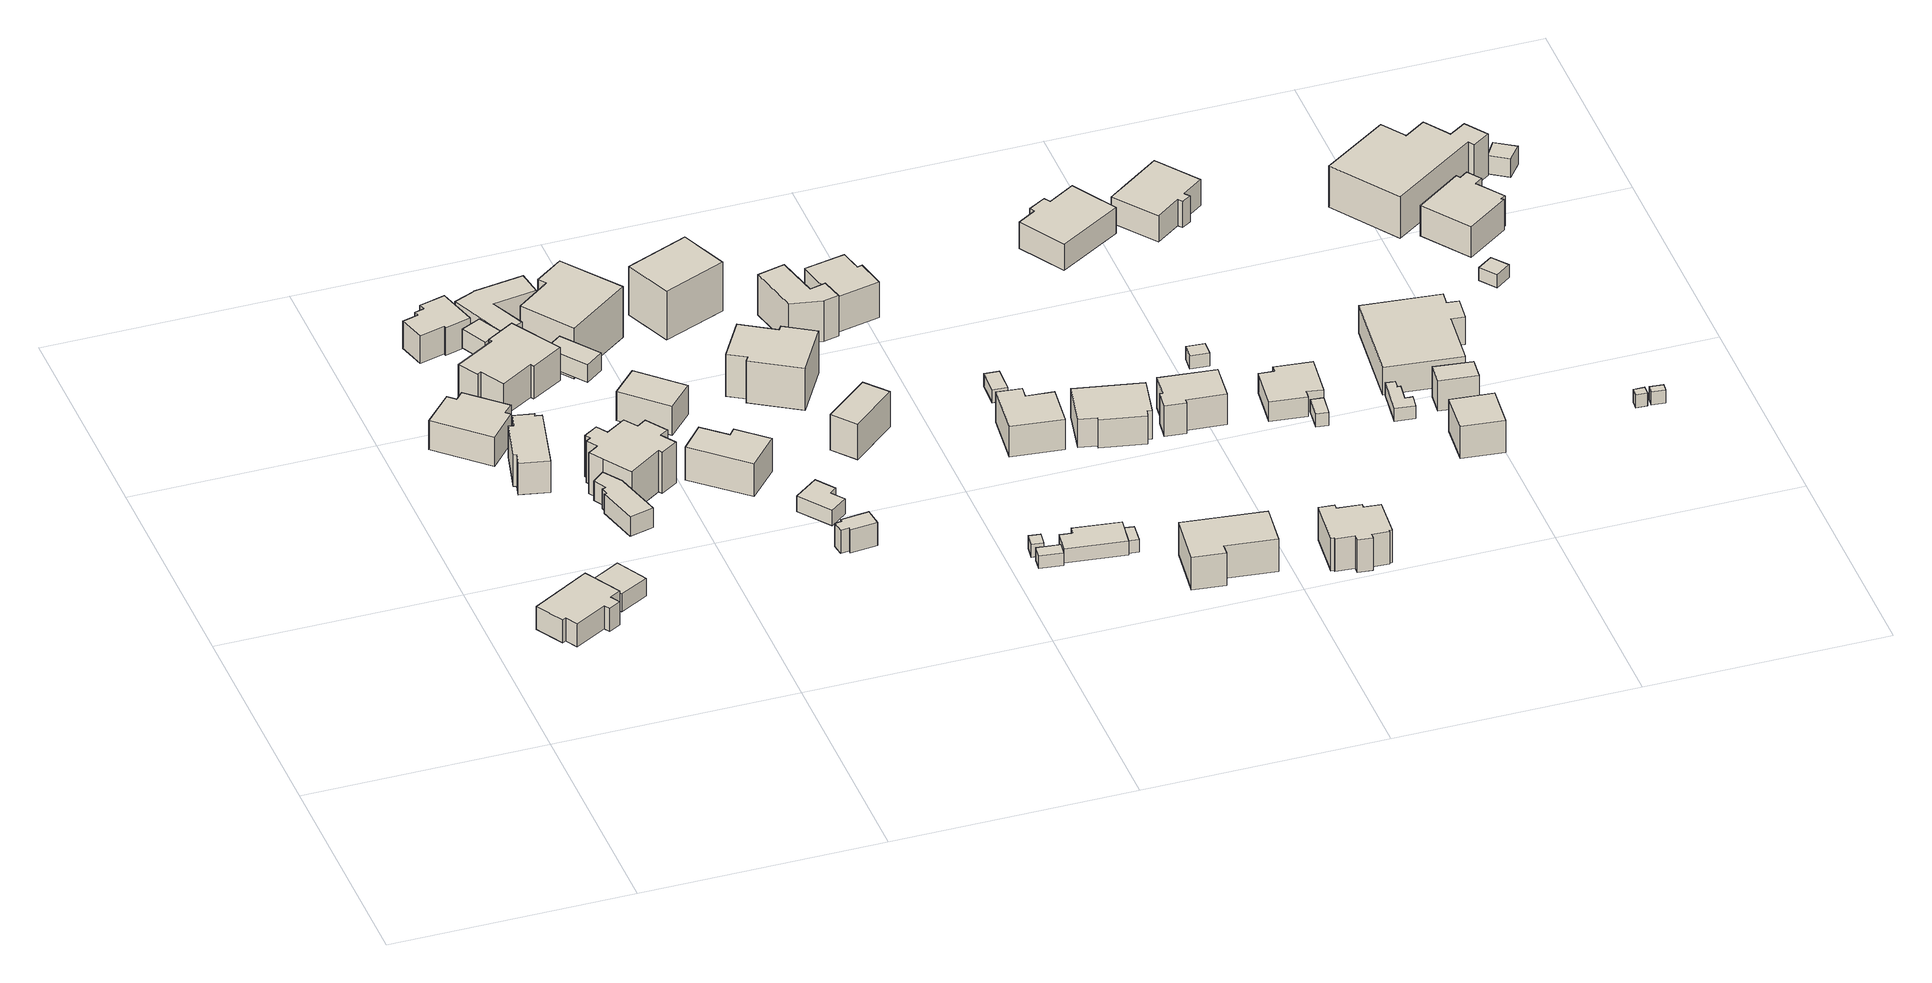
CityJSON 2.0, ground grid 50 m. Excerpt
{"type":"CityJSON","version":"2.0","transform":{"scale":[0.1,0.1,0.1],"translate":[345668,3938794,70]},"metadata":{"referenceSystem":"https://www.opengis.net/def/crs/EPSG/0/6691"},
"CityObjects":{
"building1":{"type":"Building","attributes":{"usage":"411","measuredHeight":6.9,"storeysAboveGround":1,"BuildingIDAttribute.prefecture":"14","BuildingIDAttribute.city":"14151","BuildingDetailAttribute.totalFloorArea":132.06,"BuildingDetailAttribute.buildingFootprintArea":132.06,"BuildingDetailAttribute.buildingStructureType":"601","BuildingDetailAttribute.buildingStructureOrgType":"1","BuildingDetailAttribute.orgUsage":"10","BuildingDetailAttribute.surveyYear":2015},"geometry":[{"type":"Solid","lod":"1","boundaries":[[[[0,1,2,3,4,5,6,7,8,9]],[[8,10,11,9]],[[7,12,10,8]],[[6,13,12,7]],[[5,14,13,6]],[[4,15,14,5]],[[3,16,15,4]],[[2,17,16,3]],[[1,18,17,2]],[[0,19,18,1]],[[9,11,19,0]],[[10,12,13,14,15,16,17,18,19,11]]]]}]},
"building2":{"type":"Building","attributes":{"usage":"411","measuredHeight":4.8,"storeysAboveGround":1,"BuildingIDAttribute.prefecture":"14","BuildingIDAttribute.city":"14151","BuildingDetailAttribute.totalFloorArea":54.46,"BuildingDetailAttribute.buildingFootprintArea":54.46,"BuildingDetailAttribute.buildingStructureType":"601","BuildingDetailAttribute.buildingStructureOrgType":"1","BuildingDetailAttribute.orgUsage":"10","BuildingDetailAttribute.surveyYear":2015},"geometry":[{"type":"Solid","lod":"1","boundaries":[[[[20,21,22,23]],[[22,24,25,23]],[[21,26,24,22]],[[20,27,26,21]],[[23,25,27,20]],[[24,26,27,25]]]]}]},
"building3":{"type":"Building","attributes":{"usage":"411","measuredHeight":8.1,"storeysAboveGround":1,"BuildingIDAttribute.prefecture":"14","BuildingIDAttribute.city":"14151","BuildingDetailAttribute.totalFloorArea":134.71,"BuildingDetailAttribute.buildingFootprintArea":134.71,"BuildingDetailAttribute.buildingStructureType":"601","BuildingDetailAttribute.buildingStructureOrgType":"1","BuildingDetailAttribute.orgUsage":"10","BuildingDetailAttribute.surveyYear":2015},"geometry":[{"type":"Solid","lod":"1","boundaries":[[[[28,29,30,31,32,33,34,35]],[[34,36,37,35]],[[33,38,36,34]],[[32,39,38,33]],[[31,40,39,32]],[[30,41,40,31]],[[29,42,41,30]],[[28,43,42,29]],[[35,37,43,28]],[[36,38,39,40,41,42,43,37]]]]}]},
"building4":{"type":"Building","attributes":{"usage":"411","measuredHeight":7.9,"storeysAboveGround":1,"BuildingIDAttribute.prefecture":"14","BuildingIDAttribute.city":"14151","BuildingDetailAttribute.totalFloorArea":97.53,"BuildingDetailAttribute.buildingFootprintArea":97.53,"BuildingDetailAttribute.buildingStructureType":"601","BuildingDetailAttribute.buildingStructureOrgType":"1","BuildingDetailAttribute.orgUsage":"10","BuildingDetailAttribute.surveyYear":2015},"geometry":[{"type":"Solid","lod":"1","boundaries":[[[[44,45,46,47,48,49,50,51,52,53]],[[52,54,55,53]],[[51,56,54,52]],[[50,57,56,51]],[[49,58,57,50]],[[48,59,58,49]],[[47,60,59,48]],[[46,61,60,47]],[[45,62,61,46]],[[44,63,62,45]],[[53,55,63,44]],[[54,56,57,58,59,60,61,62,63,55]]]]}]},
"building5":{"type":"Building","attributes":{"usage":"411","measuredHeight":5.4,"storeysAboveGround":2,"BuildingIDAttribute.prefecture":"14","BuildingIDAttribute.city":"14151","BuildingDetailAttribute.totalFloorArea":112.22,"BuildingDetailAttribute.buildingFootprintArea":56.11,"BuildingDetailAttribute.buildingStructureType":"601","BuildingDetailAttribute.buildingStructureOrgType":"1","BuildingDetailAttribute.orgUsage":"10","BuildingDetailAttribute.surveyYear":2015},"geometry":[{"type":"Solid","lod":"1","boundaries":[[[[64,65,66,67,68,69,70,71,72,73]],[[72,74,75,73]],[[71,76,74,72]],[[70,77,76,71]],[[69,78,77,70]],[[68,79,78,69]],[[67,80,79,68]],[[66,81,80,67]],[[65,82,81,66]],[[64,83,82,65]],[[73,75,83,64]],[[74,76,77,78,79,80,81,82,83,75]]]]}]},
"building6":{"type":"Building","attributes":{"usage":"411","measuredHeight":8.4,"storeysAboveGround":1,"BuildingIDAttribute.prefecture":"14","BuildingIDAttribute.city":"14151","BuildingDetailAttribute.totalFloorArea":82.28,"BuildingDetailAttribute.buildingFootprintArea":82.28,"BuildingDetailAttribute.buildingStructureType":"601","BuildingDetailAttribute.buildingStructureOrgType":"1","BuildingDetailAttribute.orgUsage":"10","BuildingDetailAttribute.surveyYear":2015},"geometry":[{"type":"Solid","lod":"1","boundaries":[[[[84,85,86,87,88,89,90,91,92,93]],[[92,94,95,93]],[[91,96,94,92]],[[90,97,96,91]],[[89,98,97,90]],[[88,99,98,89]],[[87,100,99,88]],[[86,101,100,87]],[[85,102,101,86]],[[84,103,102,85]],[[93,95,103,84]],[[94,96,97,98,99,100,101,102,103,95]]]]}]},
"building7":{"type":"Building","attributes":{"usage":"411","measuredHeight":11,"storeysAboveGround":2,"BuildingIDAttribute.prefecture":"14","BuildingIDAttribute.city":"14151","BuildingDetailAttribute.totalFloorArea":276.69,"BuildingDetailAttribute.buildingFootprintArea":138.34,"BuildingDetailAttribute.buildingStructureType":"601","BuildingDetailAttribute.buildingStructureOrgType":"1","BuildingDetailAttribute.orgUsage":"10","BuildingDetailAttribute.surveyYear":2015},"geometry":[{"type":"Solid","lod":"1","boundaries":[[[[104,105,106,107,108,109,110,111,112,113,114,115,116,117,118,119,120,121]],[[120,122,123,121]],[[119,124,122,120]],[[118,125,124,119]],[[117,126,125,118]],[[116,127,126,117]],[[115,128,127,116]],[[114,129,128,115]],[[113,130,129,114]],[[112,131,130,113]],[[111,132,131,112]],[[110,133,132,111]],[[109,134,133,110]],[[108,135,134,109]],[[107,136,135,108]],[[106,137,136,107]],[[105,138,137,106]],[[104,139,138,105]],[[121,123,139,104]],[[122,124,125,126,127,128,129,130,131,132,133,134,135,136,137,138,139,123]]]]}]},
"building8":{"type":"Building","attributes":{"usage":"411","measuredHeight":9.9,"storeysAboveGround":2,"BuildingIDAttribute.prefecture":"14","BuildingIDAttribute.city":"14151","BuildingDetailAttribute.totalFloorArea":299.02,"BuildingDetailAttribute.buildingFootprintArea":149.51,"BuildingDetailAttribute.buildingStructureType":"601","BuildingDetailAttribute.buildingStructureOrgType":"1","BuildingDetailAttribute.orgUsage":"10","BuildingDetailAttribute.surveyYear":2015},"geometry":[{"type":"Solid","lod":"1","boundaries":[[[[140,141,142,143,144,145,146,147,148,149]],[[148,150,151,149]],[[147,152,150,148]],[[146,153,152,147]],[[145,154,153,146]],[[144,155,154,145]],[[143,156,155,144]],[[142,157,156,143]],[[141,158,157,142]],[[140,159,158,141]],[[149,151,159,140]],[[150,152,153,154,155,156,157,158,159,151]]]]}]},
"building9":{"type":"Building","attributes":{"usage":"411","measuredHeight":4.5,"storeysAboveGround":1,"BuildingIDAttribute.prefecture":"14","BuildingIDAttribute.city":"14151","BuildingDetailAttribute.totalFloorArea":27.64,"BuildingDetailAttribute.buildingFootprintArea":27.64,"BuildingDetailAttribute.buildingStructureType":"601","BuildingDetailAttribute.buildingStructureOrgType":"1","BuildingDetailAttribute.orgUsage":"10","BuildingDetailAttribute.surveyYear":2015},"geometry":[{"type":"Solid","lod":"1","boundaries":[[[[160,161,162,163]],[[162,164,165,163]],[[161,166,164,162]],[[160,167,166,161]],[[163,165,167,160]],[[164,166,167,165]]]]}]},
"building10":{"type":"Building","attributes":{"usage":"411","measuredHeight":11.5,"storeysAboveGround":1,"BuildingIDAttribute.prefecture":"14","BuildingIDAttribute.city":"14151","BuildingDetailAttribute.totalFloorArea":117.2,"BuildingDetailAttribute.buildingFootprintArea":117.2,"BuildingDetailAttribute.buildingStructureType":"601","BuildingDetailAttribute.buildingStructureOrgType":"1","BuildingDetailAttribute.orgUsage":"10","BuildingDetailAttribute.surveyYear":2015},"geometry":[{"type":"Solid","lod":"1","boundaries":[[[[168,169,170,171,172,173,174,175]],[[174,176,177,175]],[[173,178,176,174]],[[172,179,178,173]],[[171,180,179,172]],[[170,181,180,171]],[[169,182,181,170]],[[168,183,182,169]],[[175,177,183,168]],[[176,178,179,180,181,182,183,177]]]]}]},
"building11":{"type":"Building","attributes":{"usage":"411","measuredHeight":4.7,"storeysAboveGround":1,"BuildingIDAttribute.prefecture":"14","BuildingIDAttribute.city":"14151","BuildingDetailAttribute.totalFloorArea":44.15,"BuildingDetailAttribute.buildingFootprintArea":44.15,"BuildingDetailAttribute.buildingStructureType":"601","BuildingDetailAttribute.buildingStructureOrgType":"1","BuildingDetailAttribute.orgUsage":"10","BuildingDetailAttribute.surveyYear":2015},"geometry":[{"type":"Solid","lod":"1","boundaries":[[[[184,185,186,187]],[[186,188,189,187]],[[185,190,188,186]],[[184,191,190,185]],[[187,189,191,184]],[[188,190,191,189]]]]}]},
"building12":{"type":"Building","attributes":{"usage":"411","measuredHeight":8.6,"storeysAboveGround":2,"BuildingIDAttribute.prefecture":"14","BuildingIDAttribute.city":"14151","BuildingDetailAttribute.totalFloorArea":187.09,"BuildingDetailAttribute.buildingFootprintArea":93.54,"BuildingDetailAttribute.buildingStructureType":"601","BuildingDetailAttribute.buildingStructureOrgType":"1","BuildingDetailAttribute.orgUsage":"10","BuildingDetailAttribute.surveyYear":2015,"BuildingRiverFloodingRiskAttribute.description":"1","BuildingRiverFloodingRiskAttribute.rankOrg":"1","BuildingRiverFloodingRiskAttribute.adminType":"2","BuildingRiverFloodingRiskAttribute.scale":"1"},"geometry":[{"type":"Solid","lod":"1","boundaries":[[[[192,193,194,195,196,197]],[[196,198,199,197]],[[195,200,198,196]],[[194,201,200,195]],[[193,202,201,194]],[[192,203,202,193]],[[197,199,203,192]],[[198,200,201,202,203,199]]]]}]},
"building13":{"type":"Building","attributes":{"usage":"411","measuredHeight":8.2,"storeysAboveGround":2,"BuildingIDAttribute.prefecture":"14","BuildingIDAttribute.city":"14151","BuildingDetailAttribute.totalFloorArea":140.39,"BuildingDetailAttribute.buildingFootprintArea":70.19,"BuildingDetailAttribute.buildingStructureType":"601","BuildingDetailAttribute.buildingStructureOrgType":"1","BuildingDetailAttribute.orgUsage":"10","BuildingDetailAttribute.surveyYear":2015},"geometry":[{"type":"Solid","lod":"1","boundaries":[[[[204,205,206,207]],[[206,208,209,207]],[[205,210,208,206]],[[204,211,210,205]],[[207,209,211,204]],[[208,210,211,209]]]]}]},
"building14":{"type":"Building","attributes":{"usage":"451","measuredHeight":4,"storeysAboveGround":1,"BuildingIDAttribute.prefecture":"14","BuildingIDAttribute.city":"14151","BuildingDetailAttribute.totalFloorArea":44.46,"BuildingDetailAttribute.buildingFootprintArea":44.46,"BuildingDetailAttribute.buildingStructureType":"601","BuildingDetailAttribute.buildingStructureOrgType":"1","BuildingDetailAttribute.orgUsage":"200","BuildingDetailAttribute.surveyYear":2015,"BuildingRiverFloodingRiskAttribute.description":"1","BuildingRiverFloodingRiskAttribute.rankOrg":"1","BuildingRiverFloodingRiskAttribute.adminType":"2","BuildingRiverFloodingRiskAttribute.scale":"1"},"geometry":[{"type":"Solid","lod":"1","boundaries":[[[[212,213,214,215,216,217]],[[216,218,219,217]],[[215,220,218,216]],[[214,221,220,215]],[[213,222,221,214]],[[212,223,222,213]],[[217,219,223,212]],[[218,220,221,222,223,219]]]]}]},
"building15":{"type":"Building","attributes":{"measuredHeight":5.7,"BuildingIDAttribute.prefecture":"14","BuildingIDAttribute.city":"14151","BuildingDetailAttribute.surveyYear":2015,"BuildingRiverFloodingRiskAttribute.description":"1","BuildingRiverFloodingRiskAttribute.rankOrg":"1","BuildingRiverFloodingRiskAttribute.adminType":"2","BuildingRiverFloodingRiskAttribute.scale":"1"},"geometry":[{"type":"Solid","lod":"1","boundaries":[[[[224,225,226,227,228,229,230,231]],[[230,232,233,231]],[[229,234,232,230]],[[228,235,234,229]],[[227,236,235,228]],[[226,237,236,227]],[[225,238,237,226]],[[224,239,238,225]],[[231,233,239,224]],[[232,234,235,236,237,238,239,233]]]]}]},
"building16":{"type":"Building","attributes":{"usage":"411","measuredHeight":13.6,"storeysAboveGround":2,"BuildingIDAttribute.prefecture":"14","BuildingIDAttribute.city":"14151","BuildingDetailAttribute.totalFloorArea":360.75,"BuildingDetailAttribute.buildingFootprintArea":180.38,"BuildingDetailAttribute.buildingStructureType":"601","BuildingDetailAttribute.buildingStructureOrgType":"1","BuildingDetailAttribute.orgUsage":"10","BuildingDetailAttribute.surveyYear":2015},"geometry":[{"type":"Solid","lod":"1","boundaries":[[[[240,241,242,243,244,245]],[[244,246,247,245]],[[243,248,246,244]],[[242,249,248,243]],[[241,250,249,242]],[[240,251,250,241]],[[245,247,251,240]],[[246,248,249,250,251,247]]]]}]},
"building17":{"type":"Building","attributes":{"usage":"411","measuredHeight":11.1,"storeysAboveGround":2,"BuildingIDAttribute.prefecture":"14","BuildingIDAttribute.city":"14151","BuildingDetailAttribute.totalFloorArea":291.75,"BuildingDetailAttribute.buildingFootprintArea":145.88,"BuildingDetailAttribute.buildingStructureType":"601","BuildingDetailAttribute.buildingStructureOrgType":"1","BuildingDetailAttribute.orgUsage":"10","BuildingDetailAttribute.surveyYear":2015,"BuildingRiverFloodingRiskAttribute.description":"1","BuildingRiverFloodingRiskAttribute.rankOrg":"1","BuildingRiverFloodingRiskAttribute.adminType":"2","BuildingRiverFloodingRiskAttribute.scale":"1"},"geometry":[{"type":"Solid","lod":"1","boundaries":[[[[252,253,254,255,256,257,258,259]],[[258,260,261,259]],[[257,262,260,258]],[[256,263,262,257]],[[255,264,263,256]],[[254,265,264,255]],[[253,266,265,254]],[[252,267,266,253]],[[259,261,267,252]],[[260,262,263,264,265,266,267,261]]]]}]},
"building18":{"type":"Building","attributes":{"usage":"411","measuredHeight":13.3,"storeysAboveGround":2,"BuildingIDAttribute.prefecture":"14","BuildingIDAttribute.city":"14151","BuildingDetailAttribute.totalFloorArea":252.61,"BuildingDetailAttribute.buildingFootprintArea":126.3,"BuildingDetailAttribute.buildingStructureType":"601","BuildingDetailAttribute.buildingStructureOrgType":"1","BuildingDetailAttribute.orgUsage":"10","BuildingDetailAttribute.surveyYear":2015,"BuildingRiverFloodingRiskAttribute.description":"1","BuildingRiverFloodingRiskAttribute.rankOrg":"1","BuildingRiverFloodingRiskAttribute.adminType":"2","BuildingRiverFloodingRiskAttribute.scale":"1"},"geometry":[{"type":"Solid","lod":"1","boundaries":[[[[268,269,270,271]],[[270,272,273,271]],[[269,274,272,270]],[[268,275,274,269]],[[271,273,275,268]],[[272,274,275,273]]]]}]},
"building19":{"type":"Building","attributes":{"usage":"411","measuredHeight":9,"storeysAboveGround":2,"BuildingIDAttribute.prefecture":"14","BuildingIDAttribute.city":"14151","BuildingDetailAttribute.totalFloorArea":121.38,"BuildingDetailAttribute.buildingFootprintArea":60.69,"BuildingDetailAttribute.buildingStructureType":"601","BuildingDetailAttribute.buildingStructureOrgType":"1","BuildingDetailAttribute.orgUsage":"10","BuildingDetailAttribute.surveyYear":2015,"BuildingRiverFloodingRiskAttribute.description":"1","BuildingRiverFloodingRiskAttribute.rankOrg":"1","BuildingRiverFloodingRiskAttribute.adminType":"2","BuildingRiverFloodingRiskAttribute.scale":"1","BuildingRiverFloodingRiskAttribute.duration":0.583},"geometry":[{"type":"Solid","lod":"1","boundaries":[[[[276,277,278,279]],[[278,280,281,279]],[[277,282,280,278]],[[276,283,282,277]],[[279,281,283,276]],[[280,282,283,281]]]]}]},
"building20":{"type":"Building","attributes":{"BuildingIDAttribute.prefecture":"14","BuildingIDAttribute.city":"14151","BuildingDetailAttribute.surveyYear":2015,"BuildingRiverFloodingRiskAttribute.description":"1","BuildingRiverFloodingRiskAttribute.rankOrg":"2","BuildingRiverFloodingRiskAttribute.depth":0.65,"BuildingRiverFloodingRiskAttribute.adminType":"2","BuildingRiverFloodingRiskAttribute.scale":"1","BuildingRiverFloodingRiskAttribute.duration":1.42},"geometry":[{"type":"Solid","lod":"1","boundaries":[[[[284,285,286,287]],[[286,288,289,287]],[[285,290,288,286]],[[284,291,290,285]],[[287,289,291,284]],[[288,290,291,289]]]]}]},
"building21":{"type":"Building","attributes":{"measuredHeight":3.3,"BuildingIDAttribute.prefecture":"14","BuildingIDAttribute.city":"14151","BuildingDetailAttribute.surveyYear":2015,"BuildingRiverFloodingRiskAttribute.description":"1","BuildingRiverFloodingRiskAttribute.rankOrg":"2","BuildingRiverFloodingRiskAttribute.depth":0.94,"BuildingRiverFloodingRiskAttribute.adminType":"2","BuildingRiverFloodingRiskAttribute.scale":"1","BuildingRiverFloodingRiskAttribute.duration":1.42},"geometry":[{"type":"Solid","lod":"1","boundaries":[[[[292,293,294,295]],[[294,296,297,295]],[[293,298,296,294]],[[292,299,298,293]],[[295,297,299,292]],[[296,298,299,297]]]]}]},
"building22":{"type":"Building","attributes":{"usage":"411","measuredHeight":10.3,"storeysAboveGround":2,"BuildingIDAttribute.prefecture":"14","BuildingIDAttribute.city":"14151","BuildingDetailAttribute.totalFloorArea":149.16,"BuildingDetailAttribute.buildingFootprintArea":74.58,"BuildingDetailAttribute.buildingStructureType":"601","BuildingDetailAttribute.buildingStructureOrgType":"1","BuildingDetailAttribute.orgUsage":"10","BuildingDetailAttribute.surveyYear":2015,"BuildingRiverFloodingRiskAttribute.description":"1","BuildingRiverFloodingRiskAttribute.rankOrg":"1","BuildingRiverFloodingRiskAttribute.adminType":"2","BuildingRiverFloodingRiskAttribute.scale":"1","BuildingRiverFloodingRiskAttribute.duration":0.75},"geometry":[{"type":"Solid","lod":"1","boundaries":[[[[300,301,302,303,304,305,306]],[[305,307,308,306]],[[304,309,307,305]],[[303,310,309,304]],[[302,311,310,303]],[[301,312,311,302]],[[300,313,312,301]],[[306,308,313,300]],[[307,309,310,311,312,313,308]]]]}]},
"building23":{"type":"Building","attributes":{"usage":"411","measuredHeight":3.6,"storeysAboveGround":1,"BuildingIDAttribute.prefecture":"14","BuildingIDAttribute.city":"14151","BuildingDetailAttribute.totalFloorArea":73.58,"BuildingDetailAttribute.buildingFootprintArea":73.58,"BuildingDetailAttribute.buildingStructureType":"601","BuildingDetailAttribute.buildingStructureOrgType":"1","BuildingDetailAttribute.orgUsage":"10","BuildingDetailAttribute.surveyYear":2015,"BuildingRiverFloodingRiskAttribute.description":"1","BuildingRiverFloodingRiskAttribute.rankOrg":"2","BuildingRiverFloodingRiskAttribute.depth":0.92,"BuildingRiverFloodingRiskAttribute.adminType":"2","BuildingRiverFloodingRiskAttribute.scale":"1","BuildingRiverFloodingRiskAttribute.duration":1.42},"geometry":[{"type":"Solid","lod":"1","boundaries":[[[[314,315,316,317,318,319,320,321]],[[320,322,323,321]],[[319,324,322,320]],[[318,325,324,319]],[[317,326,325,318]],[[316,327,326,317]],[[315,328,327,316]],[[314,329,328,315]],[[321,323,329,314]],[[322,324,325,326,327,328,329,323]]]]}]},
"building24":{"type":"Building","attributes":{"usage":"411","measuredHeight":9.3,"storeysAboveGround":1,"BuildingIDAttribute.prefecture":"14","BuildingIDAttribute.city":"14151","BuildingDetailAttribute.totalFloorArea":101.1,"BuildingDetailAttribute.buildingFootprintArea":101.1,"BuildingDetailAttribute.buildingStructureType":"601","BuildingDetailAttribute.buildingStructureOrgType":"1","BuildingDetailAttribute.orgUsage":"10","BuildingDetailAttribute.surveyYear":2015,"BuildingRiverFloodingRiskAttribute.description":"1","BuildingRiverFloodingRiskAttribute.rankOrg":"1","BuildingRiverFloodingRiskAttribute.adminType":"2","BuildingRiverFloodingRiskAttribute.scale":"1","BuildingRiverFloodingRiskAttribute.duration":0.75},"geometry":[{"type":"Solid","lod":"1","boundaries":[[[[330,331,332,333,334,335]],[[334,336,337,335]],[[333,338,336,334]],[[332,339,338,333]],[[331,340,339,332]],[[330,341,340,331]],[[335,337,341,330]],[[336,338,339,340,341,337]]]]}]},
"building25":{"type":"Building","attributes":{"BuildingIDAttribute.prefecture":"14","BuildingIDAttribute.city":"14151","BuildingDetailAttribute.surveyYear":2015,"BuildingRiverFloodingRiskAttribute.description":"1","BuildingRiverFloodingRiskAttribute.rankOrg":"2","BuildingRiverFloodingRiskAttribute.depth":0.76,"BuildingRiverFloodingRiskAttribute.adminType":"2","BuildingRiverFloodingRiskAttribute.scale":"1","BuildingRiverFloodingRiskAttribute.duration":1.42},"geometry":[{"type":"Solid","lod":"1","boundaries":[[[[342,320,319,343]],[[319,344,345,343]],[[320,346,344,319]],[[342,347,346,320]],[[343,345,347,342]],[[344,346,347,345]]]]}]},
"building26":{"type":"Building","attributes":{"usage":"411","measuredHeight":8.4,"storeysAboveGround":2,"BuildingIDAttribute.prefecture":"14","BuildingIDAttribute.city":"14151","BuildingDetailAttribute.totalFloorArea":183.84,"BuildingDetailAttribute.buildingFootprintArea":91.92,"BuildingDetailAttribute.buildingStructureType":"601","BuildingDetailAttribute.buildingStructureOrgType":"1","BuildingDetailAttribute.orgUsage":"10","BuildingDetailAttribute.surveyYear":2015,"BuildingRiverFloodingRiskAttribute.description":"1","BuildingRiverFloodingRiskAttribute.rankOrg":"2","BuildingRiverFloodingRiskAttribute.depth":0.77,"BuildingRiverFloodingRiskAttribute.adminType":"2","BuildingRiverFloodingRiskAttribute.scale":"1","BuildingRiverFloodingRiskAttribute.duration":1.42},"geometry":[{"type":"Solid","lod":"1","boundaries":[[[[348,349,350,351,352,353]],[[352,354,355,353]],[[351,356,354,352]],[[350,357,356,351]],[[349,358,357,350]],[[348,359,358,349]],[[353,355,359,348]],[[354,356,357,358,359,355]]]]}]},
"building27":{"type":"Building","attributes":{"usage":"422","storeysAboveGround":1,"BuildingIDAttribute.prefecture":"14","BuildingIDAttribute.city":"14151","BuildingDetailAttribute.totalFloorArea":16.43,"BuildingDetailAttribute.buildingFootprintArea":16.43,"BuildingDetailAttribute.buildingStructureType":"610","BuildingDetailAttribute.buildingStructureOrgType":"2","BuildingDetailAttribute.orgUsage":"133","BuildingDetailAttribute.surveyYear":2015,"BuildingRiverFloodingRiskAttribute.description":"1","BuildingRiverFloodingRiskAttribute.rankOrg":"1","BuildingRiverFloodingRiskAttribute.depth":0.23,"BuildingRiverFloodingRiskAttribute.adminType":"2","BuildingRiverFloodingRiskAttribute.scale":"1","BuildingRiverFloodingRiskAttribute.duration":1.25},"geometry":[{"type":"Solid","lod":"1","boundaries":[[[[360,361,362,363]],[[362,364,365,363]],[[361,366,364,362]],[[360,367,366,361]],[[363,365,367,360]],[[364,366,367,365]]]]}]},
"building28":{"type":"Building","attributes":{"usage":"411","measuredHeight":9,"storeysAboveGround":2,"BuildingIDAttribute.prefecture":"14","BuildingIDAttribute.city":"14151","BuildingDetailAttribute.totalFloorArea":290.43,"BuildingDetailAttribute.buildingFootprintArea":145.21,"BuildingDetailAttribute.buildingStructureType":"601","BuildingDetailAttribute.buildingStructureOrgType":"1","BuildingDetailAttribute.orgUsage":"10","BuildingDetailAttribute.surveyYear":2015,"BuildingRiverFloodingRiskAttribute.description":"1","BuildingRiverFloodingRiskAttribute.rankOrg":"2","BuildingRiverFloodingRiskAttribute.depth":0.74,"BuildingRiverFloodingRiskAttribute.adminType":"2","BuildingRiverFloodingRiskAttribute.scale":"1","BuildingRiverFloodingRiskAttribute.duration":1.42},"geometry":[{"type":"Solid","lod":"1","boundaries":[[[[368,369,370,371,372,373]],[[372,374,375,373]],[[371,376,374,372]],[[370,377,376,371]],[[369,378,377,370]],[[368,379,378,369]],[[373,375,379,368]],[[374,376,377,378,379,375]]]]}]},
"building29":{"type":"Building","attributes":{"usage":"411","measuredHeight":7.8,"storeysAboveGround":2,"BuildingIDAttribute.prefecture":"14","BuildingIDAttribute.city":"14151","BuildingDetailAttribute.totalFloorArea":246.86,"BuildingDetailAttribute.buildingFootprintArea":123.43,"BuildingDetailAttribute.buildingStructureType":"601","BuildingDetailAttribute.buildingStructureOrgType":"1","BuildingDetailAttribute.orgUsage":"10","BuildingDetailAttribute.surveyYear":2015,"BuildingRiverFloodingRiskAttribute.description":"1","BuildingRiverFloodingRiskAttribute.rankOrg":"2","BuildingRiverFloodingRiskAttribute.depth":0.82,"BuildingRiverFloodingRiskAttribute.adminType":"2","BuildingRiverFloodingRiskAttribute.scale":"1","BuildingRiverFloodingRiskAttribute.duration":1.42},"geometry":[{"type":"Solid","lod":"1","boundaries":[[[[380,381,382,383,384,385,386,387]],[[386,388,389,387]],[[385,390,388,386]],[[384,391,390,385]],[[383,392,391,384]],[[382,393,392,383]],[[381,394,393,382]],[[380,395,394,381]],[[387,389,395,380]],[[388,390,391,392,393,394,395,389]]]]}]},
"building30":{"type":"Building","attributes":{"usage":"411","measuredHeight":8,"storeysAboveGround":2,"BuildingIDAttribute.prefecture":"14","BuildingIDAttribute.city":"14151","BuildingDetailAttribute.totalFloorArea":171.2,"BuildingDetailAttribute.buildingFootprintArea":85.6,"BuildingDetailAttribute.buildingStructureType":"601","BuildingDetailAttribute.buildingStructureOrgType":"1","BuildingDetailAttribute.orgUsage":"10","BuildingDetailAttribute.surveyYear":2015,"BuildingRiverFloodingRiskAttribute.description":"1","BuildingRiverFloodingRiskAttribute.rankOrg":"2","BuildingRiverFloodingRiskAttribute.depth":1.15,"BuildingRiverFloodingRiskAttribute.adminType":"2","BuildingRiverFloodingRiskAttribute.scale":"1","BuildingRiverFloodingRiskAttribute.duration":1.42},"geometry":[{"type":"Solid","lod":"1","boundaries":[[[[396,397,398,399,400,401,402,403]],[[402,404,405,403]],[[401,406,404,402]],[[400,407,406,401]],[[399,408,407,400]],[[398,409,408,399]],[[397,410,409,398]],[[396,411,410,397]],[[403,405,411,396]],[[404,406,407,408,409,410,411,405]]]]}]},
"building31":{"type":"Building","attributes":{"usage":"411","measuredHeight":8.5,"storeysAboveGround":2,"BuildingIDAttribute.prefecture":"14","BuildingIDAttribute.city":"14151","BuildingDetailAttribute.totalFloorArea":196.14,"BuildingDetailAttribute.buildingFootprintArea":98.07,"BuildingDetailAttribute.buildingStructureType":"601","BuildingDetailAttribute.buildingStructureOrgType":"1","BuildingDetailAttribute.orgUsage":"10","BuildingDetailAttribute.surveyYear":2015,"BuildingRiverFloodingRiskAttribute.description":"1","BuildingRiverFloodingRiskAttribute.rankOrg":"2","BuildingRiverFloodingRiskAttribute.depth":1.35,"BuildingRiverFloodingRiskAttribute.adminType":"2","BuildingRiverFloodingRiskAttribute.scale":"1","BuildingRiverFloodingRiskAttribute.duration":1.58},"geometry":[{"type":"Solid","lod":"1","boundaries":[[[[412,413,414,415,416,417,418,419,420,421,422,423,424,425,426,427]],[[426,428,429,427]],[[425,430,428,426]],[[424,431,430,425]],[[423,432,431,424]],[[422,433,432,423]],[[421,434,433,422]],[[420,435,434,421]],[[419,436,435,420]],[[418,437,436,419]],[[417,438,437,418]],[[416,439,438,417]],[[415,440,439,416]],[[414,441,440,415]],[[413,442,441,414]],[[412,443,442,413]],[[427,429,443,412]],[[428,430,431,432,433,434,435,436,437,438,439,440,441,442,443,429]]]]}]},
"building32":{"type":"Building","attributes":{"usage":"422","storeysAboveGround":1,"BuildingIDAttribute.prefecture":"14","BuildingIDAttribute.city":"14151","BuildingDetailAttribute.totalFloorArea":12.09,"BuildingDetailAttribute.buildingFootprintArea":12.09,"BuildingDetailAttribute.buildingStructureType":"610","BuildingDetailAttribute.buildingStructureOrgType":"2","BuildingDetailAttribute.orgUsage":"133","BuildingDetailAttribute.surveyYear":2015,"BuildingRiverFloodingRiskAttribute.description":"1","BuildingRiverFloodingRiskAttribute.rankOrg":"2","BuildingRiverFloodingRiskAttribute.depth":1.05,"BuildingRiverFloodingRiskAttribute.adminType":"2","BuildingRiverFloodingRiskAttribute.scale":"1","BuildingRiverFloodingRiskAttribute.duration":1.25},"geometry":[{"type":"Solid","lod":"1","boundaries":[[[[444,445,446,447]],[[446,448,449,447]],[[445,450,448,446]],[[444,451,450,445]],[[447,449,451,444]],[[448,450,451,449]]]]}]},
"building33":{"type":"Building","attributes":{"usage":"411","measuredHeight":9.3,"storeysAboveGround":2,"BuildingIDAttribute.prefecture":"14","BuildingIDAttribute.city":"14151","BuildingDetailAttribute.totalFloorArea":288.18,"BuildingDetailAttribute.buildingFootprintArea":144.09,"BuildingDetailAttribute.buildingStructureType":"601","BuildingDetailAttribute.buildingStructureOrgType":"1","BuildingDetailAttribute.orgUsage":"10","BuildingDetailAttribute.surveyYear":2015,"BuildingRiverFloodingRiskAttribute.description":"1","BuildingRiverFloodingRiskAttribute.rankOrg":"1","BuildingRiverFloodingRiskAttribute.adminType":"2","BuildingRiverFloodingRiskAttribute.scale":"1","BuildingRiverFloodingRiskAttribute.depth":2.97,"BuildingRiverFloodingRiskAttribute.duration":4.92},"geometry":[{"type":"Solid","lod":"1","boundaries":[[[[452,453,454,455,456,457,458,459]],[[458,460,461,459]],[[457,462,460,458]],[[456,463,462,457]],[[455,464,463,456]],[[454,465,464,455]],[[453,466,465,454]],[[452,467,466,453]],[[459,461,467,452]],[[460,462,463,464,465,466,467,461]]]]}]},
"building34":{"type":"Building","attributes":{"usage":"411","measuredHeight":7.4,"storeysAboveGround":2,"BuildingIDAttribute.prefecture":"14","BuildingIDAttribute.city":"14151","BuildingDetailAttribute.totalFloorArea":179.89,"BuildingDetailAttribute.buildingFootprintArea":89.95,"BuildingDetailAttribute.buildingStructureType":"601","BuildingDetailAttribute.buildingStructureOrgType":"1","BuildingDetailAttribute.orgUsage":"10","BuildingDetailAttribute.surveyYear":2015,"BuildingRiverFloodingRiskAttribute.description":"1","BuildingRiverFloodingRiskAttribute.rankOrg":"2","BuildingRiverFloodingRiskAttribute.depth":1.1,"BuildingRiverFloodingRiskAttribute.adminType":"2","BuildingRiverFloodingRiskAttribute.scale":"1","BuildingRiverFloodingRiskAttribute.duration":1.42},"geometry":[{"type":"Solid","lod":"1","boundaries":[[[[468,469,470,471,472,473,474,475]],[[474,476,477,475]],[[473,478,476,474]],[[472,479,478,473]],[[471,480,479,472]],[[470,481,480,471]],[[469,482,481,470]],[[468,483,482,469]],[[475,477,483,468]],[[476,478,479,480,481,482,483,477]]]]}]},
"building35":{"type":"Building","attributes":{"usage":"411","storeysAboveGround":1,"BuildingIDAttribute.prefecture":"14","BuildingIDAttribute.city":"14151","BuildingDetailAttribute.totalFloorArea":12.53,"BuildingDetailAttribute.buildingFootprintArea":12.53,"BuildingDetailAttribute.buildingStructureType":"601","BuildingDetailAttribute.buildingStructureOrgType":"1","BuildingDetailAttribute.orgUsage":"10","BuildingDetailAttribute.surveyYear":2015,"BuildingRiverFloodingRiskAttribute.description":"1","BuildingRiverFloodingRiskAttribute.rankOrg":"2","BuildingRiverFloodingRiskAttribute.depth":1.17,"BuildingRiverFloodingRiskAttribute.adminType":"2","BuildingRiverFloodingRiskAttribute.scale":"1","BuildingRiverFloodingRiskAttribute.duration":1.42},"geometry":[{"type":"Solid","lod":"1","boundaries":[[[[484,485,486,487]],[[486,488,489,487]],[[485,490,488,486]],[[484,491,490,485]],[[487,489,491,484]],[[488,490,491,489]]]]}]},
"building36":{"type":"Building","attributes":{"usage":"411","measuredHeight":8.7,"storeysAboveGround":2,"BuildingIDAttribute.prefecture":"14","BuildingIDAttribute.city":"14151","BuildingDetailAttribute.totalFloorArea":258.75,"BuildingDetailAttribute.buildingFootprintArea":129.37,"BuildingDetailAttribute.buildingStructureType":"601","BuildingDetailAttribute.buildingStructureOrgType":"1","BuildingDetailAttribute.orgUsage":"10","BuildingDetailAttribute.surveyYear":2015,"BuildingRiverFloodingRiskAttribute.description":"1","BuildingRiverFloodingRiskAttribute.rankOrg":"1","BuildingRiverFloodingRiskAttribute.depth":0.28,"BuildingRiverFloodingRiskAttribute.adminType":"2","BuildingRiverFloodingRiskAttribute.scale":"1","BuildingRiverFloodingRiskAttribute.duration":4.83},"geometry":[{"type":"Solid","lod":"1","boundaries":[[[[492,493,494,495,496,497,498,499,500,501]],[[500,502,503,501]],[[499,504,502,500]],[[498,505,504,499]],[[497,506,505,498]],[[496,507,506,497]],[[495,508,507,496]],[[494,509,508,495]],[[493,510,509,494]],[[492,511,510,493]],[[501,503,511,492]],[[502,504,505,506,507,508,509,510,511,503]]]]}]},
"building37":{"type":"Building","attributes":{"usage":"421","storeysAboveGround":1,"BuildingIDAttribute.prefecture":"14","BuildingIDAttribute.city":"14151","BuildingDetailAttribute.totalFloorArea":21.65,"BuildingDetailAttribute.buildingFootprintArea":21.65,"BuildingDetailAttribute.buildingStructureType":"610","BuildingDetailAttribute.buildingStructureOrgType":"2","BuildingDetailAttribute.orgUsage":"120","BuildingDetailAttribute.surveyYear":2015,"BuildingRiverFloodingRiskAttribute.description":"1","BuildingRiverFloodingRiskAttribute.rankOrg":"2","BuildingRiverFloodingRiskAttribute.depth":1.17,"BuildingRiverFloodingRiskAttribute.adminType":"2","BuildingRiverFloodingRiskAttribute.scale":"1","BuildingRiverFloodingRiskAttribute.duration":1.42},"geometry":[{"type":"Solid","lod":"1","boundaries":[[[[512,513,514,515,516,517,518,519]],[[518,520,521,519]],[[517,522,520,518]],[[516,523,522,517]],[[515,524,523,516]],[[514,525,524,515]],[[513,526,525,514]],[[512,527,526,513]],[[519,521,527,512]],[[520,522,523,524,525,526,527,521]]]]}]},
"building38":{"type":"Building","attributes":{"usage":"411","measuredHeight":8.5,"storeysAboveGround":2,"BuildingIDAttribute.prefecture":"14","BuildingIDAttribute.city":"14151","BuildingDetailAttribute.totalFloorArea":114.55,"BuildingDetailAttribute.buildingFootprintArea":57.27,"BuildingDetailAttribute.buildingStructureType":"601","BuildingDetailAttribute.buildingStructureOrgType":"1","BuildingDetailAttribute.orgUsage":"10","BuildingDetailAttribute.surveyYear":2015,"BuildingRiverFloodingRiskAttribute.description":"1","BuildingRiverFloodingRiskAttribute.rankOrg":"2","BuildingRiverFloodingRiskAttribute.depth":1.31,"BuildingRiverFloodingRiskAttribute.adminType":"2","BuildingRiverFloodingRiskAttribute.scale":"1","BuildingRiverFloodingRiskAttribute.duration":1.58},"geometry":[{"type":"Solid","lod":"1","boundaries":[[[[528,529,530,531]],[[530,532,533,531]],[[529,534,532,530]],[[528,535,534,529]],[[531,533,535,528]],[[532,534,535,533]]]]}]},
"building39":{"type":"Building","attributes":{"usage":"421","measuredHeight":7.6,"storeysAboveGround":2,"BuildingIDAttribute.prefecture":"14","BuildingIDAttribute.city":"14151","BuildingDetailAttribute.totalFloorArea":70.15,"BuildingDetailAttribute.buildingFootprintArea":35.07,"BuildingDetailAttribute.buildingStructureType":"610","BuildingDetailAttribute.buildingStructureOrgType":"2","BuildingDetailAttribute.orgUsage":"120","BuildingDetailAttribute.surveyYear":2015,"BuildingRiverFloodingRiskAttribute.description":"1","BuildingRiverFloodingRiskAttribute.rankOrg":"2","BuildingRiverFloodingRiskAttribute.depth":1.17,"BuildingRiverFloodingRiskAttribute.adminType":"2","BuildingRiverFloodingRiskAttribute.scale":"1","BuildingRiverFloodingRiskAttribute.duration":1.58},"geometry":[{"type":"Solid","lod":"1","boundaries":[[[[536,537,538,539]],[[538,540,541,539]],[[537,542,540,538]],[[536,543,542,537]],[[539,541,543,536]],[[540,542,543,541]]]]}]},
"building40":{"type":"Building","attributes":{"usage":"422","measuredHeight":8.4,"storeysAboveGround":2,"BuildingIDAttribute.prefecture":"14","BuildingIDAttribute.city":"14151","BuildingDetailAttribute.totalFloorArea":649.96,"BuildingDetailAttribute.buildingFootprintArea":324.98,"BuildingDetailAttribute.buildingStructureType":"610","BuildingDetailAttribute.buildingStructureOrgType":"2","BuildingDetailAttribute.orgUsage":"137","BuildingDetailAttribute.surveyYear":2015,"BuildingRiverFloodingRiskAttribute.description":"1","BuildingRiverFloodingRiskAttribute.rankOrg":"2","BuildingRiverFloodingRiskAttribute.depth":0.93,"BuildingRiverFloodingRiskAttribute.adminType":"2","BuildingRiverFloodingRiskAttribute.scale":"1","BuildingRiverFloodingRiskAttribute.duration":1.58},"geometry":[{"type":"Solid","lod":"1","boundaries":[[[[544,545,546,547,548,549,550,551]],[[550,552,553,551]],[[549,554,552,550]],[[548,555,554,549]],[[547,556,555,548]],[[546,557,556,547]],[[545,558,557,546]],[[544,559,558,545]],[[551,553,559,544]],[[552,554,555,556,557,558,559,553]]]]}]},
"building41":{"type":"Building","attributes":{"BuildingIDAttribute.prefecture":"14","BuildingIDAttribute.city":"14151","BuildingDetailAttribute.surveyYear":2015,"BuildingRiverFloodingRiskAttribute.description":"1","BuildingRiverFloodingRiskAttribute.rankOrg":"2","BuildingRiverFloodingRiskAttribute.depth":0.89,"BuildingRiverFloodingRiskAttribute.adminType":"2","BuildingRiverFloodingRiskAttribute.scale":"1","BuildingRiverFloodingRiskAttribute.duration":1.58},"geometry":[{"type":"Solid","lod":"1","boundaries":[[[[560,561,562,563]],[[562,564,565,563]],[[561,566,564,562]],[[560,567,566,561]],[[563,565,567,560]],[[564,566,567,565]]]]}]},
"building42":{"type":"Building","attributes":{"usage":"451","storeysAboveGround":1,"BuildingIDAttribute.prefecture":"14","BuildingIDAttribute.city":"14151","BuildingDetailAttribute.totalFloorArea":16.54,"BuildingDetailAttribute.buildingFootprintArea":16.54,"BuildingDetailAttribute.buildingStructureType":"601","BuildingDetailAttribute.buildingStructureOrgType":"1","BuildingDetailAttribute.orgUsage":"200","BuildingDetailAttribute.surveyYear":2015,"BuildingRiverFloodingRiskAttribute.description":"1","BuildingRiverFloodingRiskAttribute.rankOrg":"1","BuildingRiverFloodingRiskAttribute.depth":0.45,"BuildingRiverFloodingRiskAttribute.adminType":"2","BuildingRiverFloodingRiskAttribute.scale":"1","BuildingRiverFloodingRiskAttribute.duration":0.833},"geometry":[{"type":"Solid","lod":"1","boundaries":[[[[568,569,570,571]],[[570,572,573,571]],[[569,574,572,570]],[[568,575,574,569]],[[571,573,575,568]],[[572,574,575,573]]]]}]},
"building43":{"type":"Building","attributes":{"usage":"401","measuredHeight":10.2,"storeysAboveGround":2,"BuildingIDAttribute.prefecture":"14","BuildingIDAttribute.city":"14151","BuildingDetailAttribute.totalFloorArea":670.12,"BuildingDetailAttribute.buildingFootprintArea":335.06,"BuildingDetailAttribute.buildingStructureType":"610","BuildingDetailAttribute.buildingStructureOrgType":"2","BuildingDetailAttribute.orgUsage":"61","BuildingDetailAttribute.surveyYear":2015,"BuildingRiverFloodingRiskAttribute.description":"1","BuildingRiverFloodingRiskAttribute.rankOrg":"1","BuildingRiverFloodingRiskAttribute.depth":0.41,"BuildingRiverFloodingRiskAttribute.adminType":"2","BuildingRiverFloodingRiskAttribute.scale":"1","BuildingRiverFloodingRiskAttribute.duration":0.417},"geometry":[{"type":"Solid","lod":"1","boundaries":[[[[576,577,578,579,580,581,582,583,584,585]],[[584,586,587,585]],[[583,588,586,584]],[[582,589,588,583]],[[581,590,589,582]],[[580,591,590,581]],[[579,592,591,580]],[[578,593,592,579]],[[577,594,593,578]],[[576,595,594,577]],[[585,587,595,576]],[[586,588,589,590,591,592,593,594,595,587]]]]}]},
"building44":{"type":"Building","attributes":{"BuildingIDAttribute.prefecture":"14","BuildingIDAttribute.city":"14151","BuildingDetailAttribute.surveyYear":2015,"BuildingRiverFloodingRiskAttribute.description":"1","BuildingRiverFloodingRiskAttribute.rankOrg":"2","BuildingRiverFloodingRiskAttribute.depth":0.89,"BuildingRiverFloodingRiskAttribute.adminType":"2","BuildingRiverFloodingRiskAttribute.scale":"1","BuildingRiverFloodingRiskAttribute.duration":1.58},"geometry":[{"type":"Solid","lod":"1","boundaries":[[[[596,597,598,599]],[[598,600,601,599]],[[597,602,600,598]],[[596,603,602,597]],[[599,601,603,596]],[[600,602,603,601]]]]}]},
"building45":{"type":"Building","attributes":{"usage":"411","measuredHeight":8.8,"storeysAboveGround":2,"BuildingIDAttribute.prefecture":"14","BuildingIDAttribute.city":"14151","BuildingDetailAttribute.totalFloorArea":243.34,"BuildingDetailAttribute.buildingFootprintArea":121.67,"BuildingDetailAttribute.buildingStructureType":"601","BuildingDetailAttribute.buildingStructureOrgType":"1","BuildingDetailAttribute.orgUsage":"10","BuildingDetailAttribute.surveyYear":2015,"BuildingRiverFloodingRiskAttribute.description":"1","BuildingRiverFloodingRiskAttribute.rankOrg":"1","BuildingRiverFloodingRiskAttribute.depth":0.44,"BuildingRiverFloodingRiskAttribute.adminType":"2","BuildingRiverFloodingRiskAttribute.scale":"1","BuildingRiverFloodingRiskAttribute.duration":0.417},"geometry":[{"type":"Solid","lod":"1","boundaries":[[[[604,605,606,607,608,609,610,611,612,613]],[[612,614,615,613]],[[611,616,614,612]],[[610,617,616,611]],[[609,618,617,610]],[[608,619,618,609]],[[607,620,619,608]],[[606,621,620,607]],[[605,622,621,606]],[[604,623,622,605]],[[613,615,623,604]],[[614,616,617,618,619,620,621,622,623,615]]]]}]},
"building46":{"type":"Building","attributes":{"measuredHeight":4.6,"BuildingIDAttribute.prefecture":"14","BuildingIDAttribute.city":"14151","BuildingDetailAttribute.surveyYear":2015,"BuildingRiverFloodingRiskAttribute.description":"4","BuildingRiverFloodingRiskAttribute.rankOrg":"2","BuildingRiverFloodingRiskAttribute.depth":2.31,"BuildingRiverFloodingRiskAttribute.adminType":"2","BuildingRiverFloodingRiskAttribute.scale":"2","BuildingRiverFloodingRiskAttribute.duration":5.73},"geometry":[{"type":"Solid","lod":"1","boundaries":[[[[624,625,626,627]],[[626,628,629,627]],[[625,630,628,626]],[[624,631,630,625]],[[627,629,631,624]],[[628,630,631,629]]]]}]}
},
"vertices":[
[131,179,193],[174,104,193],[152,91,193],[163,71,193],[138,57,193],[131,69,193],[64,31,193],[50,56,193],[43,52,193],[10,109,193],[43,52,247],[10,109,247],[50,56,247],[64,31,247],[131,69,247],[138,57,247],[163,71,247],[152,91,247],[174,104,247],[131,179,247],
[241,146,189],[181,114,189],[146,177,189],[206,210,189],[146,177,231],[206,210,231],[181,114,231],[241,146,231],
[19,754,161],[75,815,161],[91,801,161],[106,818,161],[181,750,161],[163,731,161],[172,723,161],[118,663,161],[172,723,229],[118,663,229],[163,731,229],[181,750,229],[106,818,229],[91,801,229],[75,815,229],[19,754,229],
[194,560,154],[134,573,154],[140,599,154],[134,601,154],[155,692,154],[165,689,154],[173,721,154],[215,712,154],[213,706,154],[227,703,154],[213,706,227],[227,703,227],[215,712,227],[173,721,227],[165,689,227],[155,692,227],[134,601,227],[140,599,227],[134,573,227],[194,560,227],
[332,367,174],[281,354,174],[259,439,174],[264,440,174],[260,455,174],[268,458,174],[254,484,174],[279,506,174],[305,468,174],[305,467,174],[305,468,219],[305,467,219],[279,506,219],[254,484,219],[268,458,219],[260,455,219],[264,440,219],[259,439,219],[281,354,219],[332,367,219],
[215,1082,128],[161,1068,128],[160,1073,128],[107,1059,128],[92,1115,128],[125,1124,128],[122,1134,128],[142,1139,128],[138,1152,128],[192,1166,128],[138,1152,192],[192,1166,192],[142,1139,192],[122,1134,192],[125,1124,192],[92,1115,192],[107,1059,192],[160,1073,192],[161,1068,192],[215,1082,192],
[317,450,153],[279,506,153],[261,534,153],[272,541,153],[283,548,153],[268,570,153],[279,577,153],[272,588,153],[301,607,153],[316,584,153],[357,611,153],[376,584,153],[395,597,153],[425,553,153],[407,542,153],[427,512,153],[392,489,153],[387,497,153],[392,489,249],[387,497,249],[427,512,249],[407,542,249],[425,553,249],[395,597,249],[376,584,249],[357,611,249],[316,584,249],[301,607,249],[272,588,249],[279,577,249],[268,570,249],[283,548,249],[272,541,249],[261,534,249],[279,506,249],[317,450,249],
[336,915,134],[269,875,134],[266,882,134],[198,841,134],[169,890,134],[161,885,134],[137,926,134],[221,976,134],[217,983,134],[275,1018,134],[217,983,211],[275,1018,211],[221,976,211],[137,926,211],[161,885,211],[169,890,211],[198,841,211],[266,882,211],[269,875,211],[336,915,211],
[194,1069,137],[235,1089,137],[262,1036,137],[221,1015,137],[262,1036,181],[221,1015,181],[235,1089,181],[194,1069,181],
[220,1186,83],[264,1205,83],[264,1206,83],[368,1222,83],[376,1169,83],[286,1156,83],[318,1083,83],[274,1063,83],[318,1083,157],[274,1063,157],[286,1156,157],[376,1169,157],[368,1222,157],[264,1206,157],[264,1205,157],[220,1186,157],
[329,978,126],[366,1006,126],[423,930,126],[386,902,126],[423,930,167],[386,902,167],[366,1006,167],[329,978,167],
[446,514,154],[491,566,154],[539,524,154],[551,539,154],[610,487,154],[552,422,154],[610,487,231],[552,422,231],[551,539,231],[539,524,231],[491,566,231],[446,514,231],
[397,768,128],[447,821,128],[531,742,128],[481,689,128],[531,742,196],[481,689,196],[447,821,196],[397,768,196],
[604,330,171],[654,368,171],[682,330,171],[668,319,171],[688,292,171],[653,265,171],[688,292,207],[653,265,207],[668,319,207],[682,330,207],[654,368,207],[604,330,207],
[666,199,150],[666,206,150],[648,204,150],[645,229,150],[660,231,150],[660,237,150],[718,243,150],[722,205,150],[718,243,204],[722,205,204],[660,237,204],[660,231,204],[645,229,204],[648,204,204],[666,206,204],[666,199,204],
[392,997,66],[319,1097,66],[389,1149,66],[378,1165,66],[436,1208,66],[522,1092,66],[436,1208,185],[522,1092,185],[378,1165,185],[389,1149,185],[319,1097,185],[392,997,185],
[666,791,97],[630,813,97],[681,897,97],[751,854,97],[757,864,97],[820,826,97],[757,722,97],[660,781,97],[757,722,195],[660,781,195],[820,826,195],[757,864,195],[751,854,195],[681,897,195],[630,813,195],[666,791,195],
[687,1213,63],[728,1114,63],[598,1061,63],[557,1159,63],[598,1061,177],[557,1159,177],[728,1114,177],[687,1213,177],
[900,648,75],[809,570,75],[770,616,75],[861,693,75],[770,616,158],[861,693,158],[809,570,158],[900,648,158],
[1049,283,10],[1073,280,10],[1069,252,10],[1045,255,10],[1069,252,40],[1045,255,40],[1073,280,40],[1049,283,40],
[1047,216,10],[1050,243,10],[1098,237,10],[1094,210,10],[1098,237,40],[1094,210,40],[1050,243,40],[1047,216,40],
[782,1068,72],[839,1082,72],[860,993,72],[893,1001,72],[904,956,72],[872,949,72],[807,961,72],[872,949,167],[807,961,167],[904,956,167],[893,1001,167],[860,993,167],[839,1082,167],[782,1068,167],
[1098,217,10],[1104,263,10],[1129,260,10],[1132,276,10],[1229,263,10],[1227,248,10],[1221,206,10],[1221,201,10],[1221,206,43],[1221,201,43],[1227,248,43],[1229,263,43],[1132,276,43],[1129,260,43],[1104,263,43],[1098,217,43],
[883,1090,59],[968,1107,59],[978,1062,59],[988,1064,59],[1001,1003,59],[906,983,59],[1001,1003,142],[906,983,142],[988,1064,142],[978,1062,142],[968,1107,142],[883,1090,142],
[1242,204,10],[1247,245,10],[1227,248,40],[1247,245,40],[1221,206,40],[1242,204,40],
[1120,676,14],[1171,670,14],[1168,646,14],[1225,640,14],[1215,551,14],[1108,563,14],[1215,551,85],[1108,563,85],[1225,640,85],[1168,646,85],[1171,670,85],[1120,676,85],
[1136,790,14],[1166,788,14],[1164,734,14],[1134,736,14],[1164,734,44],[1134,736,44],[1166,788,44],[1136,790,44],
[1482,153,8],[1471,63,8],[1366,75,8],[1364,53,8],[1297,61,8],[1311,174,8],[1297,61,84],[1311,174,84],[1364,53,84],[1366,75,84],[1471,63,84],[1482,153,84],
[1399,619,13],[1381,531,13],[1372,533,13],[1368,518,13],[1276,536,13],[1277,543,13],[1240,551,13],[1259,647,13],[1240,551,79],[1259,647,79],[1277,543,79],[1276,536,79],[1368,518,79],[1372,533,79],[1381,531,79],[1399,619,79],
[1539,609,12],[1530,529,12],[1450,537,12],[1449,527,12],[1406,532,12],[1411,573,12],[1416,572,12],[1422,622,12],[1416,572,83],[1422,622,83],[1411,573,83],[1406,532,83],[1449,527,83],[1450,537,83],[1530,529,83],[1539,609,83],
[1682,19,9],[1676,19,9],[1676,15,9],[1641,18,9],[1640,7,9],[1609,10,9],[1610,23,9],[1570,27,9],[1570,30,9],[1564,31,9],[1574,132,9],[1606,129,9],[1605,119,9],[1655,114,9],[1654,106,9],[1689,102,9],[1654,106,85],[1689,102,85],[1655,114,85],[1605,119,85],[1606,129,85],[1574,132,85],[1564,31,85],[1570,30,85],[1570,27,85],[1610,23,85],[1609,10,85],[1640,7,85],[1641,18,85],[1676,15,85],[1676,19,85],[1682,19,85],
[1520,717,13],[1523,749,13],[1561,746,13],[1559,714,13],[1561,746,43],[1559,714,43],[1523,749,43],[1520,717,43],
[1397,1084,17],[1340,1178,17],[1379,1202,17],[1373,1212,17],[1409,1234,17],[1417,1221,17],[1472,1255,17],[1528,1163,17],[1472,1255,78],[1528,1163,78],[1417,1221,78],[1409,1234,78],[1373,1212,78],[1379,1202,78],[1340,1178,78],[1397,1084,78],
[1618,604,12],[1649,601,12],[1650,615,12],[1728,606,12],[1717,515,12],[1684,520,12],[1682,503,12],[1607,512,12],[1682,503,58],[1607,512,58],[1684,520,58],[1717,515,58],[1728,606,58],[1650,615,58],[1649,601,58],[1618,604,58],
[1690,515,12],[1716,512,12],[1710,464,12],[1685,467,12],[1710,464,42],[1685,467,42],[1716,512,42],[1690,515,42],
[1535,1198,20],[1566,1220,20],[1643,1276,20],[1706,1190,20],[1662,1158,20],[1670,1148,20],[1651,1135,20],[1644,1144,20],[1593,1107,20],[1529,1193,20],[1593,1107,81],[1529,1193,81],[1644,1144,81],[1651,1135,81],[1670,1148,81],[1662,1158,81],[1706,1190,81],[1643,1276,81],[1566,1220,81],[1535,1198,81],
[1841,520,11],[1861,518,11],[1859,501,11],[1865,500,11],[1860,463,11],[1876,461,11],[1872,432,11],[1831,437,11],[1872,432,41],[1831,437,41],[1876,461,41],[1860,463,41],[1865,500,41],[1859,501,41],[1861,518,41],[1841,520,41],
[2006,366,10],[1997,277,10],[1910,286,10],[1918,375,10],[1910,286,85],[1918,375,85],[1997,277,85],[2006,366,85],
[1919,442,10],[1924,488,10],[2003,478,10],[1998,433,10],[2003,478,81],[1998,433,81],[1924,488,81],[1919,442,81],
[1859,724,11],[2021,707,11],[2018,679,11],[2043,676,11],[2037,624,11],[2009,627,11],[1996,506,11],[1837,523,11],[1996,506,75],[1837,523,75],[2009,627,75],[2037,624,75],[2043,676,75],[2018,679,75],[2021,707,75],[1859,724,75],
[2274,329,11],[2275,348,11],[2298,347,11],[2297,328,11],[2298,347,41],[2297,328,41],[2275,348,41],[2274,329,41],
[2125,802,15],[2157,825,15],[2182,792,15],[2150,768,15],[2182,792,45],[2150,768,45],[2157,825,45],[2125,802,45],
[2027,972,18],[1933,1109,18],[2068,1201,18],[2102,1152,18],[2146,1182,18],[2182,1129,18],[2217,1152,18],[2249,1106,18],[2213,1082,18],[2205,1094,18],[2213,1082,115],[2205,1094,115],[2249,1106,115],[2217,1152,115],[2182,1129,115],[2146,1182,115],[2102,1152,115],[2068,1201,115],[1933,1109,115],[2027,972,115],
[2304,327,12],[2306,345,12],[2334,342,12],[2332,324,12],[2334,342,42],[2332,324,42],[2306,345,42],[2304,327,42],
[2066,967,18],[2161,1035,18],[2166,1027,18],[2183,1039,18],[2203,1011,18],[2187,999,18],[2227,944,18],[2217,938,18],[2221,933,18],[2134,871,18],[2221,933,89],[2134,871,89],[2217,938,89],[2227,944,89],[2187,999,89],[2203,1011,89],[2183,1039,89],[2166,1027,89],[2161,1035,89],[2066,967,89],
[2320,1140,3],[2294,1106,3],[2256,1131,3],[2279,1167,3],[2256,1131,46],[2279,1167,46],[2294,1106,46],[2320,1140,46]
]}
